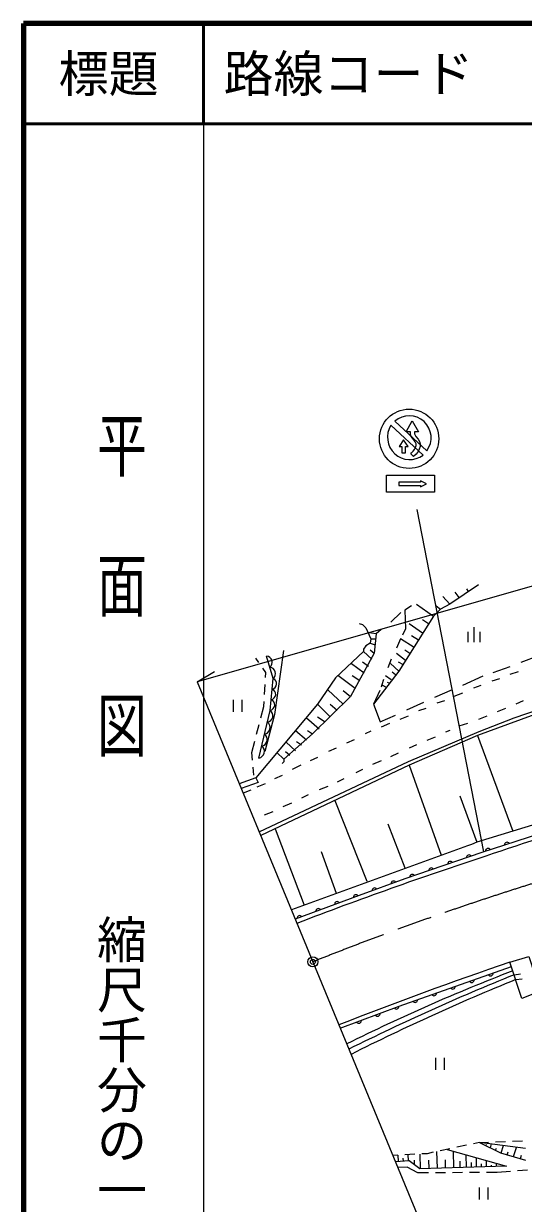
# Model space of a CAD drawing. Units: millimetres, scale not verified. Extents: x 40000 to 680000, y 20000 to 380000.
# Drawn here: x 40000 to 89996, y 262138 to 380000 of the extents above; entities that cross this region are included whole.
import ezdxf
from ezdxf.enums import TextEntityAlignment as Align

# ---------------------------------------------------------------- set-up
doc = ezdxf.new("R2010")
doc.units = ezdxf.units.MM
doc.header["$LTSCALE"] = 1000
doc.header["$PDMODE"] = 32
doc.header["$PDSIZE"] = 500
doc.linetypes.add('CHAIN', pattern=[18.5, 12, -1.5, 3.5, -1.5])
for name, color, linetype, lineweight in [('M-BGD', 7, 'Continuous', 25), ('M-BMK', 2, 'CHAIN', 13), ('M-BMK-SRVR', 3, 'Continuous', 25), ('M-STR-HTXT', 7, 'Continuous', 13), ('M-STR-STRC', 7, 'Continuous', 25), ('M-TTL', 2, 'Continuous', 140), ('M-TTL-BAND', 7, 'Continuous', 25), ('M-TTL-LINE', 7, 'Continuous', 50)]:
    doc.layers.add(name, color=color, linetype=linetype, lineweight=lineweight)
doc.layers.add('M-OTRS', color=6, linetype='Continuous')
doc.layers.add('M-TTL-TXT', color=7, linetype='Continuous')
doc.styles.add('@ＭＳ ゴシック', font='')
doc.styles.add('ＭＳ ゴシック', font='')
doc.styles.get('@ＭＳ ゴシック').set_extended_font_data('@MS Gothic')
doc.styles.get('ＭＳ ゴシック').set_extended_font_data('MS Gothic')

msp = doc.modelspace()

# ---------------------------------------------------------------- linework, layer by layer
at = {"layer": 'M-BGD'}
for p, q in [((85497, 323949), (82619, 322002)), ((83127, 323187), (83550, 322679)), ((84312, 323526), (84481, 323272)), ((78809, 321832), (78131, 321409)), ((79317, 322002), (81010, 320816)), ((81264, 321832), (81687, 321494)), ((82619, 322002), (81687, 321494)), ((81941, 322764), (82619, 322002)), ((77741, 321169), (76719, 320194)), ((81010, 320816), (77539, 315313)), ((78131, 321409), (78216, 319546)), ((81687, 321494), (81010, 320816)), ((73559, 320054), (73898, 319970)), ((73898, 319970), (74237, 319631)), ((74237, 319631), (74745, 318530)), ((75761, 319462), (75253, 319038)), ((78216, 319546), (77884, 318913)), ((78555, 320054), (79909, 319123)), ((79909, 320478), (80502, 320054)), ((75253, 319038), (74575, 319123)), ((74745, 318530), (74660, 318107)), ((74745, 318530), (75168, 318530)), ((75253, 319038), (75083, 317091)), ((77708, 318530), (77285, 317599)), ((79063, 317684), (77708, 318530)), ((78809, 318869), (79486, 318446)), ((73983, 317260), (71189, 314636)), ((75083, 317091), (72713, 312773)), ((74237, 317853), (73983, 317514)), ((73983, 317514), (73983, 317260)), ((73983, 317260), (74829, 316498)), ((74660, 318107), (74237, 317853)), ((74660, 318107), (75168, 317938)), ((74660, 317430), (75083, 317091)), ((77285, 317091), (78216, 316414)), ((78131, 317430), (78639, 317091)), ((63535, 316183), (63243, 316616)), ((72797, 316075), (74067, 315144)), ((73898, 316244), (74491, 315821)), ((76777, 316498), (76438, 315652)), ((76692, 316075), (77539, 315313)), ((77454, 316244), (77962, 315990)), ((91509, 316837), (89731, 316160)), ((64218, 315168), (63926, 315602)), ((64190, 314668), (64218, 315168)), ((73157, 313582), (71427, 314860)), ((72882, 314890), (73644, 314382)), ((77539, 315313), (74999, 312011)), ((76184, 314890), (76777, 314466)), ((76861, 315228), (77200, 314974)), ((85921, 314805), (83889, 313874)), ((88630, 315736), (86937, 315144)), ((89477, 315228), (88630, 314974)), ((64098, 312971), (64153, 313969)), ((71189, 314636), (69411, 312011)), ((75845, 313958), (75781, 313714)), ((76015, 314466), (75845, 313958)), ((75845, 313958), (76269, 313704)), ((76353, 314212), (76523, 314128)), ((85751, 313874), (84989, 313620)), ((87614, 314551), (86852, 314297)), ((72713, 312773), (68903, 309048)), ((70427, 313450), (71951, 312011)), ((71951, 313366), (72713, 312773)), ((75617, 313371), (74999, 312011)), ((82873, 313450), (81095, 312688)), ((82111, 312350), (81349, 312096)), ((83889, 313112), (83042, 312773)), ((89985, 312350), (89223, 312011)), ((69411, 312011), (63230, 304645)), ((63734, 310641), (64033, 311772)), ((64033, 311772), (64060, 312272)), ((69411, 312011), (70681, 310741)), ((70681, 312011), (71358, 311418)), ((74999, 312011), (75676, 310233)), ((79994, 312180), (78301, 311418)), ((80248, 311588), (79486, 311334)), ((88207, 311588), (87360, 311249)), ((68310, 310656), (69580, 309556)), ((69411, 310741), (70173, 310233)), ((75676, 310233), (77200, 310910)), ((76607, 310064), (75761, 309725)), ((78470, 310826), (77623, 310487)), ((84397, 310064), (83550, 309810)), ((86344, 310826), (85497, 310487)), ((63300, 308998), (63555, 309964)), ((68903, 309048), (66024, 306508)), ((67209, 309386), (68310, 308455)), ((68395, 309386), (68903, 309048)), ((74745, 309302), (74152, 309048)), ((82619, 309386), (82195, 309217)), ((85413, 308878), (88936, 299314)), ((62822, 307190), (63121, 308321)), ((66278, 308201), (67209, 307354)), ((67294, 308286), (67802, 307947)), ((73051, 308455), (72289, 308116)), ((79317, 307947), (78555, 307608)), ((81179, 308709), (80333, 308370)), ((62895, 306407), (62822, 307190)), ((65347, 307185), (66024, 306508)), ((66024, 306508), (66024, 306254)), ((66193, 307270), (66617, 306931)), ((69411, 306677), (68649, 306338)), ((71273, 307608), (70511, 307270)), ((77454, 307100), (76692, 306762)), ((63033, 304926), (62960, 305710)), ((63570, 299248), (78510, 306268)), ((78555, 305915), (63723, 298878)), ((66024, 306254), (65855, 306084)), ((67717, 305915), (66871, 305492)), ((73898, 305492), (73221, 305153)), ((75761, 306338), (74914, 306000)), ((78555, 305915), (81772, 296940)), ((63230, 304645), (61580, 304063)), ((63473, 304185), (61774, 303594)), ((63230, 304645), (63473, 304185)), ((65855, 304899), (65093, 304560)), ((72035, 304560), (71358, 304222)), ((62734, 303418), (61971, 303117)), ((64161, 304052), (63315, 303714)), ((68479, 302952), (67802, 302613)), ((70427, 303798), (69580, 303460)), ((66786, 302105), (65939, 301766)), ((71125, 302390), (74321, 294316)), ((83635, 302867), (85328, 298210)), ((64923, 301258), (64077, 300920)), ((65177, 299565), (68056, 291945)), ((76438, 300073), (78131, 295670)), ((92525, 300412), (85328, 298210)), ((85328, 298210), (84803, 297999)), ((84397, 297872), (66789, 291461)), ((69749, 297279), (71273, 293130)), ((84803, 297999), (84397, 297872)), ((89064, 284972), (89707, 285063)), ((89221, 284498), (89865, 284586)), ((82091, 275492), (82091, 276692)), ((82640, 267597), (81662, 267387)), ((84302, 267953), (83324, 267743)), ((85612, 268235), (84986, 268100)), ((85612, 268235), (86500, 268266)), ((86284, 267904), (86313, 268011)), ((86710, 267695), (86817, 268072)), ((87199, 268291), (88198, 268327)), ((87211, 267448), (87288, 267654)), ((87773, 267185), (87994, 267913)), ((88898, 268352), (89897, 268388)), ((89016, 266807), (89298, 267738)), ((77442, 266956), (76929, 266930)), ((78569, 266388), (77196, 266285)), ((77507, 266308), (77459, 266957)), ((78006, 266345), (77982, 266658)), ((79140, 267043), (78141, 266992)), ((78504, 266383), (78458, 267008)), ((79640, 265598), (78569, 266388)), ((79109, 265989), (79110, 266470)), ((79716, 265600), (79674, 267071)), ((80352, 267105), (79839, 267079)), ((80978, 267240), (80352, 267105)), ((80551, 265624), (80527, 266459)), ((81386, 265647), (81338, 267317)), ((82217, 265671), (82194, 266502)), ((82369, 267538), (88311, 265843)), ((83049, 265694), (83002, 267358)), ((84313, 265730), (84277, 266994)), ((85313, 265758), (85286, 266706)), ((86312, 265787), (86294, 266419)), ((88385, 266999), (88470, 267278)), ((89694, 266601), (89804, 266962)), ((78367, 265764), (77427, 265726)), ((79421, 265185), (78367, 265764)), ((80496, 265192), (79421, 265185)), ((88311, 265843), (79640, 265598)), ((82196, 265204), (81196, 265197)), ((83896, 265215), (82896, 265208)), ((83681, 265712), (83663, 266344)), ((85596, 265226), (84596, 265220)), ((84813, 265744), (84799, 266218)), ((85812, 265773), (85803, 266089)), ((87372, 265238), (86296, 265231)), ((86812, 265801), (86807, 265959)), ((87312, 265815), (87303, 266131)), ((88693, 265337), (87372, 265238)), ((90388, 265464), (89391, 265389)), ((85575, 263718), (85575, 262518)), ((86475, 262518), (86475, 263718))]:
    msp.add_line(p, q, dxfattribs=at)
for points in [[(65988, 317371), (65090, 310970), (64119, 307272)], [(63539, 306628), (64671, 311394), (64961, 314580), (64303, 316818)], [(174524, 313508), (171493, 311959), (165753, 311709), (157936, 311206), (150338, 310644), (142638, 309930), (130146, 307975), (121729, 306470), (112707, 304626), (99805, 301572), (92731, 299431), (85850, 297201), (78134, 294548), (73582, 292910), (67175, 290527)], [(78510, 306268), (85580, 309294), (89055, 310646), (92777, 311910)], [(92779, 311588), (85413, 308878), (78555, 305915)], [(94454, 284844), (92102, 283510), (89843, 282621), (88650, 286225), (90534, 286799), (91673, 283342)], [(71678, 279633), (77565, 281853), (88790, 285800)], [(90211, 267614), (85612, 268235), (87707, 267205), (90211, 266444)]]:
    msp.add_lwpolyline(points, dxfattribs=at)
for centre, radius, start, end in [((64251, 316195), 625, 307.5002, 85.27888), ((64581, 315076), 625, 307.5002, 85.27888), ((64662, 313001), 555, 281.0496, 68.56155), ((64758, 314063), 555, 281.0496, 68.56155), ((64565, 311939), 555, 281.0496, 68.56155), ((64269, 310860), 669, 280.32445, 52.94762), ((63986, 309669), 669, 280.32445, 52.94762), ((63702, 308477), 669, 280.32445, 52.94762), ((63419, 307286), 669, 280.32445, 52.94762), ((161791, 76921), 232531, 102.71819, 108.96482), ((88360, 297955), 256, 30.63165, 185.27088), ((86457, 297339), 256, 30.63165, 185.27088), ((212903, -89230), 406313, 108.16662, 110.99212), ((82672, 296049), 256, 31.65777, 186.29701), ((84563, 296699), 256, 31.65777, 186.29701), ((78890, 294748), 256, 31.65777, 186.29701), ((80781, 295399), 256, 31.65777, 186.29701), ((75123, 293404), 256, 32.47404, 187.11328), ((77005, 294082), 256, 32.47404, 187.11328), ((73243, 292724), 256, 33.0783, 187.71753), ((69494, 291329), 256, 33.0783, 187.71753), ((71368, 292027), 256, 33.0783, 187.71753), ((67619, 290632), 256, 33.0783, 187.71753), ((207392, -65515), 371242, 108.65393, 111.46594), ((158990, 103242), 195135, 111.03961, 116.36827), ((174153, 73593), 227863, 111.92679, 116.48314), ((175983, 71380), 230103, 112.15148, 116.65498), ((84819, 284463), 256, 212.05039, 6.68963), ((86705, 285126), 256, 212.05039, 6.68963), ((81045, 283136), 256, 212.05039, 6.68963), ((82932, 283800), 256, 212.05039, 6.68963), ((77272, 281803), 256, 213.34636, 7.98559), ((79158, 282473), 256, 212.05039, 6.68963), ((75401, 281097), 256, 213.34636, 7.98559), ((73530, 280391), 256, 213.34636, 7.98559)]:
    msp.add_arc(centre, radius, start, end, dxfattribs=at)
at = {"layer": 'M-BMK'}
msp.add_arc((179442, 10522), 297063, 92.53399, 111.83872, dxfattribs=at)
at = {"layer": 'M-BMK-SRVR'}
for p, q in [((57367, 314254), (68936, 286267)), ((68936, 286267), (87868, 240468))]:
    msp.add_line(p, q, dxfattribs=at)
msp.add_circle((68936, 286267), 500, dxfattribs=at)
msp.add_point((68936, 286267), dxfattribs=at)
at = {"layer": 'M-OTRS'}
msp.add_point((68936, 286267), dxfattribs=at)
at = {"layer": 'M-STR-HTXT'}
for p, q in [((158004, 342946), (57367, 314254)), ((57367, 314254), (59083, 315282))]:
    msp.add_line(p, q, dxfattribs=at)
at = {"layer": 'M-STR-STRC'}
for p, q in [((76739, 339869), (79973, 336889)), ((80339, 337322), (77121, 340281)), ((79343, 331442), (86013, 297254)), ((85054, 318201), (85054, 319701)), ((84454, 318201), (84454, 319251)), ((85654, 318201), (85654, 319251)), ((60974, 312452), (60974, 311252)), ((61874, 311252), (61874, 312452)), ((81191, 276692), (81191, 275492))]:
    msp.add_line(p, q, dxfattribs=at)
for points in [[(78263, 339232), (78881, 340315), (79504, 339233), (79115, 339233), (79116, 339006), (79244, 338762), (79481, 338487), (79595, 338241), (79671, 338006), (79676, 337745), (79579, 337473), (79453, 337254), (79260, 336992), (79007, 336739), (78718, 337029), (78810, 337121), (78974, 337276), (79100, 337444), (79207, 337639), (79270, 337848), (79255, 338010), (79175, 338210), (79029, 338406), (78881, 338605), (78778, 338758), (78710, 338952), (78697, 339232)], [(77998, 338410), (77573, 337756), (77839, 337758), (77839, 337120), (78208, 337120), (78208, 337754), (78451, 337754)], [(76314, 334874), (81095, 334874), (81095, 333178), (76314, 333178)], [(77539, 334194), (77539, 333855), (79715, 333855), (79714, 333711), (80307, 334037), (79704, 334329), (79704, 334193)]]:
    msp.add_lwpolyline(points, close=True, dxfattribs=at)
msp.add_circle((78564, 338524), 2965, dxfattribs=at)
for centre, radius, start, end in [((78562, 338619), 2200, 323.88077, 130.91439), ((78634, 338681), 2237, 147.92267, 306.76001)]:
    msp.add_arc(centre, radius, start, end, dxfattribs=at)
at = {"layer": 'M-TTL'}
for p, q in [((40000, 380000), (40000, 20000)), ((680000, 380000), (40000, 380000))]:
    msp.add_line(p, q, dxfattribs=at)
at = {"layer": 'M-TTL-BAND'}
msp.add_line((58000, 370000), (58000, 20000), dxfattribs=at)
at = {"layer": 'M-TTL-LINE'}
for p, q in [((58000, 380000), (58000, 370000)), ((40000, 370000), (680000, 370000))]:
    msp.add_line(p, q, dxfattribs=at)

# ---------------------------------------------------------------- texts
at = {"layer": 'M-TTL-BAND', "style": '@ＭＳ ゴシック', "width": 1.4}
msp.add_text('平  面  図', height=3666, rotation=270, dxfattribs=at).set_placement((49777, 306475), align=Align.MIDDLE_RIGHT)
at = {"layer": 'M-TTL-BAND', "style": '@ＭＳ ゴシック'}
msp.add_text('縮尺千分の一', height=3666, rotation=270, dxfattribs=at).set_placement((49777, 261030), align=Align.MIDDLE_RIGHT)
at = {"layer": 'M-TTL-TXT', "style": 'ＭＳ ゴシック'}
msp.add_text('標題', height=3666, dxfattribs=at).set_placement((48500, 375000), align=Align.MIDDLE_CENTER)
msp.add_text('路線コード', height=3666, dxfattribs=at).set_placement((60000, 375000), align=Align.MIDDLE_LEFT)

doc.saveas('drawing.dxf')
